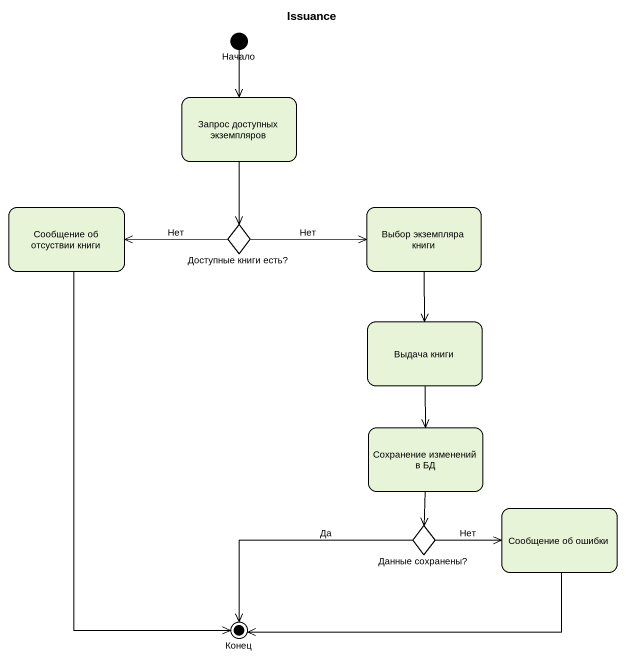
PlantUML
@startuml
title Issuance
hide empty description
state Начало <<start>>
state "Запрос доступных экземпляров" as Запрос_доступных_экземпляров
state "Сообщение об отсуствии книги" as Сообщение_об_отсуствии_книги
state "Выбор экземпляра книги" as Выбор_экземпляра_книги
state "Доступные книги есть?" as Доступные_книги_есть <<choice>>
state "Выдача книги" as Выдача_книги
state "Сохранение изменений в БД" as Сохранение_изменений_в_БД
state "Данные сохранены?" as Данные_сохранены <<choice>>
state "Сообщение об ошибки" as Сообщение_об_ошибки
state Конец <<end>>
Начало --> Запрос_доступных_экземпляров
Запрос_доступных_экземпляров --> Доступные_книги_есть
Сообщение_об_отсуствии_книги --> Конец
Выбор_экземпляра_книги --> Выдача_книги
Доступные_книги_есть -left-> Сообщение_об_отсуствии_книги : Нет
Доступные_книги_есть -right-> Выбор_экземпляра_книги : Нет
Выдача_книги --> Сохранение_изменений_в_БД
Сохранение_изменений_в_БД --> Данные_сохранены
Данные_сохранены -right-> Сообщение_об_ошибки : Нет
Данные_сохранены -left-> Конец : Да
Сообщение_об_ошибки -left-> Конец
@enduml
